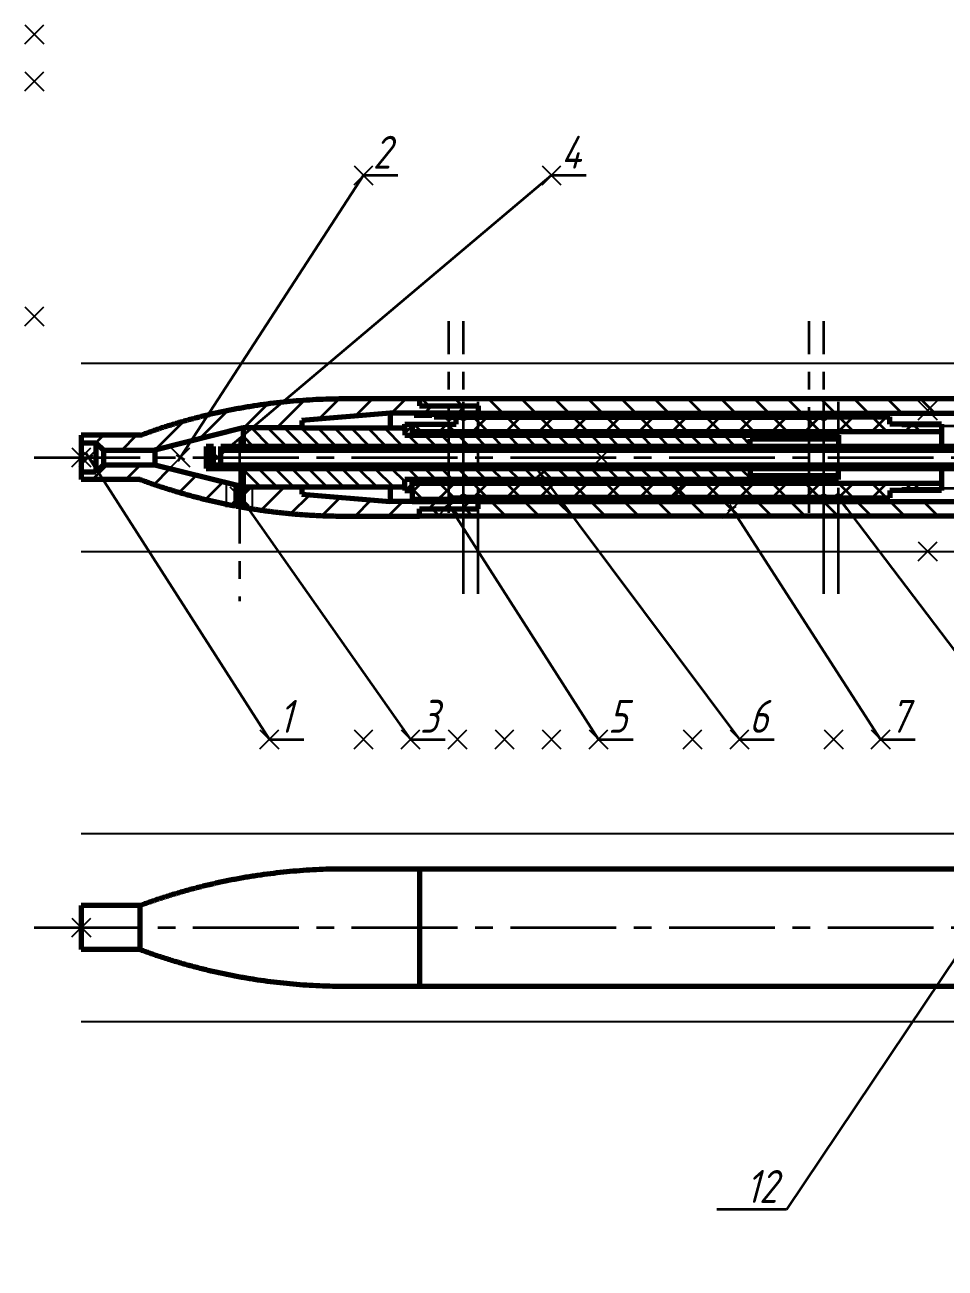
# Model space of a CAD drawing. Header units: inches. Extents: x -6 to 246, y -86 to 46.
# Drawn here: x -6 to 91.9, y -86.2 to 46 of the extents above; entities that cross this region are included whole.
import ezdxf
from ezdxf import colors
from ezdxf.entities.mleader import LeaderData, LeaderLine
from ezdxf.math import Vec2, Vec3

# ---------------------------------------------------------------- set-up
doc = ezdxf.new("R2010")
doc.units = ezdxf.units.IN
doc.header["$MEASUREMENT"] = 0
doc.header["$PDMODE"] = 3
doc.header["$PDSIZE"] = -2
doc.linetypes.add('CENTER2', pattern=[1.125, 0.75, -0.125, 0.125, -0.125])
for name, color, linetype, plot in [('Layer1', 1, 'Continuous', False), ('Layer2', 2, 'Continuous', False), ('Layer3', 3, 'Continuous', False)]:
    doc.layers.add(name, color=color, linetype=linetype, plot=plot)
doc.layers.add('Layer4', color=4, linetype='Continuous', lineweight=35)
doc.layers.add('Layer5', color=6, linetype='Continuous', lineweight=70)
doc.styles.add('3.5', font='gost.shx', dxfattribs={"oblique": 15, "height": 3.5})

# ---------------------------------------------------------------- blocks, each defined once
blk = doc.blocks.new('*U21')
at = {"layer": 'Layer4', "color": 0, "linetype": 'CENTER2', "ltscale": 15, "transparency": 16777216}
blk.add_line((-121.09, 0), (121.09, 0), dxfattribs=at)
blk = doc.blocks.new('*U22')
at = {"layer": 'Layer4', "color": 0, "linetype": 'CENTER2', "ltscale": 15, "transparency": 16777216}
blk.add_line((-125, 0), (125, 0), dxfattribs=at)
blk = doc.blocks.new('*U23')
at = {"layer": 'Layer4', "color": 0, "linetype": 'CENTER2', "ltscale": 15, "transparency": 16777216}
blk.add_line((25.13, 0), (-25.13, 0), dxfattribs=at)
blk = doc.blocks.new('*U24')
at = {"layer": 'Layer4', "color": 0, "linetype": 'CENTER2', "ltscale": 15, "transparency": 16777216}
blk.add_line((-25.13, 0), (25.13, 0), dxfattribs=at)
blk = doc.blocks.new('*U25')
at = {"layer": 'Layer4', "color": 0, "linetype": 'CENTER2', "ltscale": 15, "transparency": 16777216}
blk.add_line((0, 6.19), (0, -11.19), dxfattribs=at)
blk = doc.blocks.new('*U26')
at = {"layer": 'Layer4', "color": 0, "linetype": 'CENTER2', "ltscale": 15, "transparency": 16777216}
blk.add_line((0, -10.2), (0, 10.2), dxfattribs=at)
blk = doc.blocks.new('*U28')
at = {"layer": 'Layer4', "color": 0, "linetype": 'CENTER2', "ltscale": 15, "transparency": 16777216}
blk.add_line((0, -10.2), (0, 10.2), dxfattribs=at)
blk = doc.blocks.new('*U30')
at = {"layer": 'Layer4', "color": 0, "linetype": 'CENTER2', "ltscale": 15, "transparency": 16777216}
blk.add_line((0, -10.2), (0, 10.2), dxfattribs=at)
blk = doc.blocks.new('*U32')
at = {"layer": 'Layer4', "color": 0, "linetype": 'CENTER2', "ltscale": 15, "transparency": 16777216}
blk.add_line((0, -10.2), (0, 10.2), dxfattribs=at)
blk = doc.blocks.new('*U34')
at = {"layer": 'Layer4', "color": 0, "linetype": 'CENTER2', "ltscale": 15, "transparency": 16777216}
blk.add_line((0, -10.2), (0, 10.2), dxfattribs=at)
blk = doc.blocks.new('*U36')
at = {"layer": 'Layer4', "color": 0, "linetype": 'CENTER2', "ltscale": 15, "transparency": 16777216}
blk.add_line((0, -10.2), (0, 10.2), dxfattribs=at)
blk = doc.blocks.new('*U38')
at = {"layer": 'Layer4', "color": 0, "linetype": 'CENTER2', "ltscale": 15, "transparency": 16777216}
blk.add_line((0, -10.2), (0, 10.2), dxfattribs=at)
blk = doc.blocks.new('*U40')
at = {"layer": 'Layer4', "color": 0, "linetype": 'CENTER2', "ltscale": 15, "transparency": 16777216}
blk.add_line((0, -10.2), (0, 10.2), dxfattribs=at)
blk = doc.blocks.new('*U44')
at = {"layer": 'Layer4', "color": 0, "linetype": 'CENTER2', "ltscale": 15, "transparency": 16777216}
blk.add_line((44.17, 0), (-49.17, 0), dxfattribs=at)
blk = doc.blocks.new('*U45')
at = {"layer": 'Layer4', "color": 0, "linetype": 'CENTER2', "ltscale": 15, "transparency": 16777216}
blk.add_line((44.17, 0), (-49.17, 0), dxfattribs=at)
blk = doc.blocks.new('108_121_120_119_117_116_113_75_45__33__26_1__22__18__Drawing1__201910110942\xa0— копия__201910111819\xa0— копия 11')
at = {"layer": 'Layer4'}
for p, q in [((-1.5, 0), (0.5, 0)), ((0, 0.5), (0, -0.5))]:
    blk.add_line(p, q, dxfattribs=at)

msp = doc.modelspace()

# ---------------------------------------------------------------- hatches: boundary and pattern name
at = {"layer": 'Layer4'}
h = msp.add_hatch(dxfattribs=at)
h.set_pattern_fill('ANSI31', color=256, scale=20)
edge = h.paths.add_edge_path()
edge.add_line((32.83, 4.69), (42.21, 4.69))
edge.add_line((42.21, 4.69), (42.21, 5.47))
edge.add_line((42.21, 5.47), (35.96, 5.47))
edge.add_line((35.96, 5.47), (35.96, 6.25))
edge.add_line((35.96, 6.25), (28.14, 6.25))
edge.add_spline(control_points=[(28.14, 6.25), (16.85, 6.25), (6.25, 2.35)], knot_values=[0, 0, 0, 1, 1, 1], degree=2, periodic=0)
edge.add_line((6.25, 2.35), (0, 2.35))
edge.add_line((0, 2.35), (0, 1.56))
edge.add_line((0, 1.56), (1.56, 1.56))
edge.add_line((1.56, 1.56), (2.35, 0.78))
edge.add_line((2.35, 0.78), (7.82, 0.78))
edge.add_line((7.82, 0.78), (17.2, 3.13))
edge.add_line((17.2, 3.13), (23.45, 3.13))
edge.add_line((23.45, 3.13), (23.45, 3.91))
edge.add_line((23.45, 3.91), (32.83, 4.69))
edge = h.paths.add_edge_path()
edge.add_line((7.82, -0.78), (2.35, -0.78))
edge.add_line((2.35, -0.78), (1.56, -1.56))
edge.add_line((1.56, -1.56), (0, -1.56))
edge.add_line((0, -1.56), (0, -2.35))
edge.add_line((0, -2.35), (6.25, -2.35))
edge.add_spline(control_points=[(6.25, -2.35), (11.26, -4.19), (16.42, -5.17)], knot_values=[0, 0, 0, 0.472233, 0.472233, 0.472233], degree=2, periodic=0)
edge.add_line((16.42, -5.17), (16.42, -2.93))
edge.add_line((16.42, -2.93), (7.82, -0.78))
edge = h.paths.add_edge_path()
edge.add_line((23.45, -3.91), (23.45, -3.13))
edge.add_line((23.45, -3.13), (17.2, -3.13))
edge.add_line((17.2, -3.13), (17.2, -5.31))
edge.add_spline(control_points=[(17.2, -5.31), (22.59, -6.25), (28.14, -6.25)], knot_values=[0.50797, 0.50797, 0.50797, 1, 1, 1], degree=2, periodic=0)
edge.add_line((28.14, -6.25), (35.96, -6.25))
edge.add_line((35.96, -6.25), (35.96, -5.47))
edge.add_line((35.96, -5.47), (42.21, -5.47))
edge.add_line((42.21, -5.47), (42.21, -4.69))
edge.add_line((42.21, -4.69), (32.83, -4.69))
edge.add_line((32.83, -4.69), (23.45, -3.91))
h = msp.add_hatch(dxfattribs=at)
h.set_pattern_fill('ANSI31', color=256, scale=10, angle=90)
h.paths.add_polyline_path([(17.2, 3.13), (17.2, 1.17), (71.14, 1.17), (71.14, 1.95), (80.52, 1.95), (80.52, 2.35), (34.4, 2.35), (34.4, 3.13), (23.45, 3.13)])
h.paths.add_polyline_path([(23.45, -3.13), (34.4, -3.13), (34.4, -2.35), (80.52, -2.35), (80.52, -1.95), (71.14, -1.95), (71.14, -1.17), (17.2, -1.17), (17.2, -3.13)])
h.paths.add_polyline_path([(131.73, -2.15), (132.12, -1.76), (132.12, -1.17), (93.03, -1.17), (93.03, -1.76), (93.42, -2.15)])
h.paths.add_polyline_path([(132.12, 1.17), (132.12, 1.76), (131.73, 2.15), (93.42, 2.15), (93.03, 1.76), (93.03, 1.17)])
h.paths.add_polyline_path([(93.03, 5.47), (93.03, 4.89), (93.42, 4.5), (131.73, 4.5), (132.12, 4.89), (132.12, 5.08), (102.41, 5.08), (102.41, 5.47), (98.89, 5.47), (98.89, 5.08), (96.55, 5.08), (96.55, 5.47)])
h.paths.add_polyline_path([(93.42, -4.5), (93.03, -4.89), (93.03, -5.47), (96.55, -5.47), (96.55, -5.08), (98.89, -5.08), (98.89, -5.47), (102.41, -5.47), (102.41, -5.08), (132.12, -5.08), (132.12, -4.89), (131.73, -4.5)])
h = msp.add_hatch(dxfattribs=at)
h.set_pattern_fill('ANSI31', color=256, scale=20, angle=90)
h.paths.add_polyline_path([(93.03, 4.69), (93.03, 5.47), (102.41, 5.47), (102.41, 6.25), (35.96, 6.25), (35.96, 5.47), (42.21, 5.47), (42.21, 4.69)])
h.paths.add_polyline_path([(102.41, -6.25), (102.41, -5.47), (93.03, -5.47), (93.03, -4.69), (42.21, -4.69), (42.21, -5.47), (35.96, -5.47), (35.96, -6.25)])
h = msp.add_hatch(dxfattribs=at)
h.set_pattern_fill('ANSI37', color=256, scale=20)
h.paths.add_polyline_path([(40.85, 4.3, -1), (40.46, 4.3), (39.87, 4.3), (39.87, 3.52), (35.18, 3.52), (35.18, 2.74), (91.47, 2.74), (91.47, 3.52), (85.99, 3.52), (85.99, 4.3), (79.15, 4.3, -1), (78.76, 4.3), (77.59, 4.3, -1), (77.2, 4.3)])
h.paths.add_polyline_path([(78.76, -4.3, -1), (79.15, -4.3), (80.33, -4.3, -1), (80.72, -4.3), (85.99, -4.3), (85.99, -3.52), (91.47, -3.52), (91.47, -2.74), (35.18, -2.74), (35.18, -3.52), (35.18, -4.69), (39.09, -4.69), (39.09, -4.3), (40.46, -4.3, -1), (40.85, -4.3), (42.02, -4.3, -1), (42.41, -4.3)])
h = msp.add_hatch(dxfattribs=at)
h.set_pattern_fill('ANSI37', color=256, scale=10)
h.paths.add_polyline_path([(42.21, 4.69), (37.52, 4.69), (37.52, 4.3), (38.89, 4.3, -1), (39.28, 4.3), (39.87, 4.3), (40.46, 4.3, -1), (40.85, 4.3), (77.2, 4.3, -1), (77.59, 4.3), (78.76, 4.3, -1), (79.15, 4.3), (82.08, 4.3), (82.08, 4.69)])
h.paths.add_polyline_path([(42.41, -4.3, -1), (42.02, -4.3), (40.85, -4.3, -1), (40.46, -4.3), (39.09, -4.3), (39.09, -4.69), (42.21, -4.69), (82.08, -4.69), (82.08, -4.3), (80.72, -4.3, -1), (80.33, -4.3), (79.15, -4.3, -1), (78.76, -4.3)])
h = msp.add_hatch(dxfattribs=at)
h.set_pattern_fill('ANSI31', color=256, scale=2)
h.paths.add_polyline_path([(39.28, 4.3, 1), (38.89, 4.3, 1)])
h.paths.add_polyline_path([(40.85, 4.3, 1), (40.46, 4.3, 1)])
h.paths.add_polyline_path([(40.85, -4.3, 1), (40.46, -4.3, 1)])
h.paths.add_polyline_path([(42.41, -4.3, 1), (42.02, -4.3, 1)])
h.paths.add_polyline_path([(77.59, 4.3, 1), (77.2, 4.3, 1)])
h.paths.add_polyline_path([(79.15, 4.3, 1), (78.76, 4.3, 1)])
h.paths.add_polyline_path([(79.15, -4.3, 1), (78.76, -4.3, 1)])
h.paths.add_polyline_path([(80.72, -4.3, 1), (80.33, -4.3, 1)])
h = msp.add_hatch(dxfattribs=at)
h.set_pattern_fill('ANSI31', color=256, scale=5)
h.paths.add_polyline_path([(35.18, 3.52), (34.4, 3.52), (34.4, 3.13), (34.4, 2.35), (35.18, 2.35)])
h.paths.add_polyline_path([(34.4, -3.13), (34.4, -3.52), (35.18, -3.52), (35.18, -2.35), (34.4, -2.35)])
h = msp.add_hatch(dxfattribs=at)
h.set_pattern_fill('ANSI31', color=256, scale=10)
h.paths.add_polyline_path([(94.33, 1.03), (94.22, 1.17), (14.85, 1.17), (14.85, 0.78), (94.52, 0.78), (94.44, 0.9)])
h.paths.add_polyline_path([(95.4, -1.17), (95.37, -1.03), (95.33, -0.9), (95.3, -0.78), (13.68, -0.78), (13.68, 0.78), (14.07, 0.78), (14.07, 1.17), (13.29, 1.17), (13.29, -1.17)])

# ---------------------------------------------------------------- linework, layer by layer
at = {"layer": 'Layer1'}
for p in [(0.78, 0), (10.55, 0), (55.31, 0), (48.86, -1.76), (63.32, -3.52), (69.19, -5.47)]:
    msp.add_point(p, dxfattribs=at)
at = {"layer": 'Layer2'}
for p in [(-5, 45), (-5, 40), (30, 30), (50, 30), (-5, 15), (90, 5), (0, 0), (14.46, 0), (16.81, -4.12), (39.09, -5.08), (90, -10), (20, -30), (30, -30), (35, -30), (40, -30), (45, -30), (50, -30), (55, -30), (65, -30), (70, -30), (80, -30), (85, -30), (0, -50)]:
    msp.add_point(p, dxfattribs=at)
at = {"layer": 'Layer3'}
for p, q in [((0, 10), (232.18, 10)), ((79.15, 4.5), (38.89, 4.5)), ((38.89, 4.1), (38.89, 4.5)), ((38.89, 4.1), (79.15, 4.1)), ((39.28, 4.5), (39.28, 4.1)), ((15.42, -2.93), (15.42, -5.31)), ((18.2, -5.31), (18.2, -2.93)), ((80.72, -4.1), (40.46, -4.1)), ((40.46, -4.5), (80.72, -4.5)), ((0, -10), (232.18, -10)), ((0, -40), (240, -40)), ((0, -60), (240, -60))]:
    msp.add_line(p, q, dxfattribs=at)
at = {"layer": 'Layer5'}
for p, q in [((28.14, 6.25), (35.96, 6.25)), ((35.96, 6.25), (35.96, 5.47)), ((35.96, 6.25), (102.41, 6.25)), ((35.96, 5.47), (42.21, 5.47)), ((42.21, 5.47), (42.21, 4.69)), ((32.83, 4.69), (23.45, 3.91)), ((42.21, 4.69), (32.83, 4.69)), ((32.83, 4.69), (32.83, 3.13)), ((37.52, 4.69), (37.52, 4.3)), ((37.52, 4.3), (38.89, 4.3)), ((39.28, 4.3), (39.87, 4.3)), ((39.87, 3.52), (39.87, 4.3)), ((39.87, 4.3), (40.46, 4.3)), ((40.85, 4.3), (77.2, 4.3)), ((42.21, 4.69), (93.03, 4.69)), ((77.59, 4.3), (78.76, 4.3)), ((79.15, 4.3), (85.99, 4.3)), ((82.08, 4.69), (82.08, 4.3)), ((85.99, 3.52), (85.99, 4.3)), ((17.2, 3.13), (7.82, 0.78)), ((23.45, 3.13), (17.2, 3.13)), ((17.2, 3.13), (17.2, 1.17)), ((23.45, 3.91), (23.45, 3.13)), ((23.45, 3.13), (34.4, 3.13)), ((34.4, 3.13), (34.4, 3.52)), ((34.4, 3.52), (35.18, 3.52)), ((34.4, 3.13), (34.4, 2.35)), ((35.18, 3.52), (35.18, 2.35)), ((35.18, 3.52), (39.87, 3.52)), ((35.18, 2.74), (91.47, 2.74)), ((91.47, 3.52), (85.99, 3.52)), ((91.47, 3.52), (91.47, 1.17)), ((6.25, 2.35), (0, 2.35)), ((0, 2.35), (0, -2.35)), ((0, 1.56), (1.56, 1.56)), ((1.56, 1.56), (1.56, -1.56)), ((1.56, 1.56), (2.35, 0.78)), ((34.4, 2.35), (80.52, 2.35)), ((80.52, 1.95), (71.14, 1.95)), ((71.14, 1.17), (71.14, 1.95)), ((80.52, 2.35), (80.52, 1.17)), ((2.35, 0.78), (7.82, 0.78)), ((2.35, 0.78), (2.35, -0.78)), ((7.82, 0.78), (7.82, -0.78)), ((14.07, 1.17), (13.29, 1.17)), ((13.29, 1.17), (13.29, -1.17)), ((13.68, -0.78), (13.68, 0.78)), ((13.68, 0.78), (14.07, 0.78)), ((14.07, -0.78), (14.07, 1.17)), ((157.92, 1.17), (14.85, 1.17)), ((14.85, -0.78), (14.85, 1.17)), ((14.85, 0.78), (94.52, 0.78)), ((1.56, -1.56), (2.35, -0.78)), ((2.35, -0.78), (7.82, -0.78)), ((7.82, -0.78), (16.42, -2.93)), ((13.29, -1.17), (157.92, -1.17)), ((13.68, -0.78), (95.3, -0.78)), ((17.2, -1.17), (17.2, -3.13)), ((71.14, -1.17), (71.14, -1.95)), ((80.52, -2.35), (80.52, -1.17)), ((91.47, -1.17), (91.47, -3.52)), ((1.56, -1.56), (0, -1.56)), ((6.25, -2.35), (0, -2.35)), ((34.4, -3.13), (34.4, -2.35)), ((80.52, -2.35), (34.4, -2.35)), ((35.18, -3.52), (35.18, -2.35)), ((80.52, -1.95), (71.14, -1.95)), ((16.42, -2.93), (16.42, -5.17)), ((17.2, -3.13), (23.45, -3.13)), ((17.2, -3.13), (17.2, -5.31)), ((23.45, -3.13), (23.45, -3.91)), ((23.45, -3.13), (34.4, -3.13)), ((23.45, -3.91), (32.83, -4.69)), ((32.83, -3.13), (32.83, -4.69)), ((34.4, -3.13), (34.4, -3.52)), ((34.4, -3.52), (35.18, -3.52)), ((35.18, -2.74), (91.47, -2.74)), ((35.18, -3.52), (35.18, -4.69)), ((91.47, -3.52), (85.99, -3.52)), ((85.99, -3.52), (85.99, -4.3)), ((42.21, -4.69), (32.83, -4.69)), ((35.18, -4.69), (39.09, -4.69)), ((39.09, -4.69), (39.09, -4.3)), ((39.09, -4.3), (40.46, -4.3)), ((40.85, -4.3), (42.02, -4.3)), ((42.21, -4.69), (93.03, -4.69)), ((42.21, -5.47), (42.21, -4.69)), ((42.41, -4.3), (78.76, -4.3)), ((79.15, -4.3), (80.33, -4.3)), ((80.72, -4.3), (85.99, -4.3)), ((82.08, -4.3), (82.08, -4.69)), ((28.14, -6.25), (35.96, -6.25)), ((35.96, -6.25), (35.96, -5.47)), ((35.96, -5.47), (42.21, -5.47)), ((102.41, -6.25), (35.96, -6.25)), ((28.14, -43.75), (35.96, -43.75)), ((35.96, -43.75), (102.41, -43.75)), ((35.96, -43.75), (35.96, -56.25)), ((6.25, -47.65), (0, -47.65)), ((0, -47.65), (0, -52.35)), ((6.25, -52.35), (6.25, -47.65)), ((6.25, -52.35), (0, -52.35)), ((28.14, -56.25), (35.96, -56.25)), ((35.96, -56.25), (102.41, -56.25))]:
    msp.add_line(p, q, dxfattribs=at)
for centre in [(39.09, 4.3), (40.65, 4.3), (77.39, 4.3), (78.96, 4.3), (40.65, -4.3), (42.21, -4.3), (78.96, -4.3), (80.52, -4.3)]:
    msp.add_circle(centre, 0.195, dxfattribs=at)
for points in [[(6.25, 2.35), (16.85, 6.25), (28.14, 6.25)], [(6.25, -2.35), (11.26, -4.19), (16.42, -5.17)], [(16.42, -2.93), (16.81, -3), (17.2, -3.13)], [(16.42, -5.17), (16.81, -5.22), (17.2, -5.31)], [(17.2, -5.31), (22.59, -6.25), (28.14, -6.25)], [(6.25, -47.65), (16.85, -43.75), (28.14, -43.75)], [(6.25, -52.35), (16.85, -56.25), (28.14, -56.25)]]:
    msp.add_open_spline(points, degree=2, dxfattribs=at)

# ---------------------------------------------------------------- block references
at = {"layer": 'Layer4', "linetype": 'CENTER2', "ltscale": 15}
for name, p in [('*U26', (39.09, 4.3)), ('*U28', (40.65, 4.3)), ('*U34', (77.39, 4.3)), ('*U36', (78.96, 4.3)), ('*U30', (40.65, -4.3)), ('*U32', (42.21, -4.3)), ('*U38', (78.96, -4.3)), ('*U40', (80.52, -4.3)), ('*U23', (59.02, 4.3)), ('*U45', (136.42, 3.32)), ('*U25', (16.81, -4.12)), ('*U21', (116.09, 0)), ('*U44', (136.42, -3.32)), ('*U24', (60.59, -4.3)), ('*U22', (120, -50))]:
    msp.add_blockref(name, p, dxfattribs=at)

# ---------------------------------------------------------------- leaders
at = {"layer": 'Layer4'}
ml = msp.add_multileader_mtext('Standard', dxfattribs=at)
ml.set_content('2', color=256, style='3.5')
ml.set_leader_properties(color=256, linetype='ByLayer', lineweight=-1)
ml.set_arrow_properties(name='108_121_120_119_117_116_113_75_45__33__26_1__22__18__Drawing1__201910110942\xa0— копия__201910111819\xa0— копия 11')
ml.build(insert=Vec2(0, 0))
ml.multileader.update_dxf_attribs({"has_dogleg": 0, "text_left_attachment_type": 6, "text_right_attachment_type": 6, "dogleg_length": 0, "arrow_head_size": 1})
ctx = ml.context
ctx.base_point, ctx.char_height, ctx.arrow_head_size, ctx.landing_gap_size, ctx.plane_origin = Vec3(30, 30), 3.5, 1, 1, Vec3(10.55, 0)
ctx.left_attachment, ctx.right_attachment = 6, 6
notes = []
notes.append((ctx, [(0, (1, 1, 0), (30, 30), (1, 0), 0, [(0, [(10.55, 0)], 0, [])])]))
ctx.mtext.insert, ctx.mtext.flow_direction = Vec3(31, 34.2), 5
ml = msp.add_multileader_mtext('Standard', dxfattribs=at)
ml.set_content('4', color=256, style='3.5')
ml.set_leader_properties(color=256, linetype='ByLayer', lineweight=-1)
ml.set_arrow_properties(name='108_121_120_119_117_116_113_75_45__33__26_1__22__18__Drawing1__201910110942\xa0— копия__201910111819\xa0— копия 11')
ml.build(insert=Vec2(0, 0))
ml.multileader.update_dxf_attribs({"has_dogleg": 0, "text_left_attachment_type": 6, "text_right_attachment_type": 6, "dogleg_length": 0, "arrow_head_size": 1})
ctx = ml.context
ctx.base_point, ctx.char_height, ctx.arrow_head_size, ctx.landing_gap_size, ctx.plane_origin = Vec3(50, 30), 3.5, 1, 1, Vec3(14.46, 1.17)
ctx.left_attachment, ctx.right_attachment = 6, 6
notes.append((ctx, [(0, (1, 1, 0), (50, 30), (1, 0), 0, [(0, [(14.46, 0)], 0, [])])]))
ctx.mtext.insert, ctx.mtext.flow_direction = Vec3(51, 34.2), 5
ml = msp.add_multileader_mtext('Standard', dxfattribs=at)
ml.set_content('1', color=256, style='3.5')
ml.set_leader_properties(color=256, linetype='ByLayer', lineweight=-1)
ml.set_arrow_properties(name='108_121_120_119_117_116_113_75_45__33__26_1__22__18__Drawing1__201910110942\xa0— копия__201910111819\xa0— копия 11')
ml.build(insert=Vec2(0, 0))
ml.multileader.update_dxf_attribs({"has_dogleg": 0, "text_left_attachment_type": 6, "text_right_attachment_type": 6, "dogleg_length": 0, "arrow_head_size": 1})
ctx = ml.context
ctx.base_point, ctx.char_height, ctx.arrow_head_size, ctx.landing_gap_size, ctx.plane_origin = Vec3(20, -30), 3.5, 1, 1, Vec3(0.78, 0)
ctx.left_attachment, ctx.right_attachment = 6, 6
notes.append((ctx, [(0, (1, 1, 0), (20, -30), (1, 0), 0, [(0, [(0.78, 0)], 0, [])])]))
ctx.mtext.insert, ctx.mtext.flow_direction = Vec3(21, -25.8), 5
ml = msp.add_multileader_mtext('Standard', dxfattribs=at)
ml.set_content('6', color=256, style='3.5')
ml.set_leader_properties(color=256, linetype='ByLayer', lineweight=-1)
ml.set_arrow_properties(name='108_121_120_119_117_116_113_75_45__33__26_1__22__18__Drawing1__201910110942\xa0— копия__201910111819\xa0— копия 11')
ml.build(insert=Vec2(0, 0))
ml.multileader.update_dxf_attribs({"has_dogleg": 0, "text_left_attachment_type": 6, "text_right_attachment_type": 6, "dogleg_length": 0, "arrow_head_size": 1})
ctx = ml.context
ctx.base_point, ctx.char_height, ctx.arrow_head_size, ctx.landing_gap_size, ctx.plane_origin = Vec3(70, -30), 3.5, 1, 1, Vec3(48.86, -1.76)
ctx.left_attachment, ctx.right_attachment = 6, 6
notes.append((ctx, [(0, (1, 1, 0), (70, -30), (1, 0), 0, [(0, [(48.86, -1.76)], 0, [])])]))
ctx.mtext.insert, ctx.mtext.flow_direction = Vec3(71, -25.8), 5
ml = msp.add_multileader_mtext('Standard', dxfattribs=at)
ml.set_content('3', color=256, style='3.5')
ml.set_leader_properties(color=256, linetype='ByLayer', lineweight=-1)
ml.set_arrow_properties(name='108_121_120_119_117_116_113_75_45__33__26_1__22__18__Drawing1__201910110942\xa0— копия__201910111819\xa0— копия 11')
ml.build(insert=Vec2(0, 0))
ml.multileader.update_dxf_attribs({"has_dogleg": 0, "text_left_attachment_type": 6, "text_right_attachment_type": 6, "dogleg_length": 0, "arrow_head_size": 1})
ctx = ml.context
ctx.base_point, ctx.char_height, ctx.arrow_head_size, ctx.landing_gap_size, ctx.plane_origin = Vec3(35, -30), 3.5, 1, 1, Vec3(16.81, -5.23)
ctx.left_attachment, ctx.right_attachment = 6, 6
notes.append((ctx, [(0, (1, 1, 0), (35, -30), (1, 0), 0, [(0, [(16.81, -4.12)], 0, [])])]))
ctx.mtext.insert, ctx.mtext.flow_direction = Vec3(36, -25.8), 5
ml = msp.add_multileader_mtext('Standard', dxfattribs=at)
ml.set_content('8', color=256, style='3.5')
ml.set_leader_properties(color=256, linetype='ByLayer', lineweight=-1)
ml.set_arrow_properties(name='108_121_120_119_117_116_113_75_45__33__26_1__22__18__Drawing1__201910110942\xa0— копия__201910111819\xa0— копия 11')
ml.build(insert=Vec2(0, 0))
ml.multileader.update_dxf_attribs({"has_dogleg": 0, "text_left_attachment_type": 6, "text_right_attachment_type": 6, "dogleg_length": 0, "arrow_head_size": 1})
ctx = ml.context
ctx.base_point, ctx.char_height, ctx.arrow_head_size, ctx.landing_gap_size, ctx.plane_origin = Vec3(100, -30), 3.5, 1, 1, Vec3(80.52, -4.3)
ctx.left_attachment, ctx.right_attachment = 6, 6
notes.append((ctx, [(0, (1, 1, 0), (100, -30), (1, 0), 0, [(0, [(80.52, -4.3)], 0, [])])]))
ctx.mtext.insert, ctx.mtext.flow_direction = Vec3(101, -25.8), 5
ml = msp.add_multileader_mtext('Standard', dxfattribs=at)
ml.set_content('5', color=256, style='3.5')
ml.set_leader_properties(color=256, linetype='ByLayer', lineweight=-1)
ml.set_arrow_properties(name='108_121_120_119_117_116_113_75_45__33__26_1__22__18__Drawing1__201910110942\xa0— копия__201910111819\xa0— копия 11')
ml.build(insert=Vec2(0, 0))
ml.multileader.update_dxf_attribs({"has_dogleg": 0, "text_left_attachment_type": 6, "text_right_attachment_type": 6, "dogleg_length": 0, "arrow_head_size": 1})
ctx = ml.context
ctx.base_point, ctx.char_height, ctx.arrow_head_size, ctx.landing_gap_size, ctx.plane_origin = Vec3(55, -30), 3.5, 1, 1, Vec3(39.09, -5.08)
ctx.left_attachment, ctx.right_attachment = 6, 6
notes.append((ctx, [(0, (1, 1, 0), (55, -30), (1, 0), 0, [(0, [(39.09, -5.08)], 0, [])])]))
ctx.mtext.insert, ctx.mtext.flow_direction = Vec3(56, -25.8), 5
ml = msp.add_multileader_mtext('Standard', dxfattribs=at)
ml.set_content('7', color=256, style='3.5')
ml.set_leader_properties(color=256, linetype='ByLayer', lineweight=-1)
ml.set_arrow_properties(name='108_121_120_119_117_116_113_75_45__33__26_1__22__18__Drawing1__201910110942\xa0— копия__201910111819\xa0— копия 11')
ml.build(insert=Vec2(0, 0))
ml.multileader.update_dxf_attribs({"has_dogleg": 0, "text_left_attachment_type": 6, "text_right_attachment_type": 6, "dogleg_length": 0, "arrow_head_size": 1})
ctx = ml.context
ctx.base_point, ctx.char_height, ctx.arrow_head_size, ctx.landing_gap_size, ctx.plane_origin = Vec3(85, -30), 3.5, 1, 1, Vec3(69.19, -5.47)
ctx.left_attachment, ctx.right_attachment = 6, 6
notes.append((ctx, [(0, (1, 1, 0), (85, -30), (1, 0), 0, [(0, [(69.19, -5.47)], 0, [])])]))
ctx.mtext.insert, ctx.mtext.flow_direction = Vec3(86, -25.8), 5
ml = msp.add_multileader_mtext('Standard', dxfattribs=at)
ml.set_content(' 12', color=256, style='3.5')
ml.set_leader_properties(color=256, linetype='ByLayer', lineweight=-1)
ml.set_arrow_properties(name='108_121_120_119_117_116_113_75_45__33__26_1__22__18__Drawing1__201910110942\xa0— копия__201910111819\xa0— копия 11')
ml.build(insert=Vec2(0, 0))
ml.multileader.update_dxf_attribs({"has_dogleg": 0, "text_left_attachment_type": 6, "text_right_attachment_type": 6, "dogleg_length": 0, "arrow_head_size": 1})
ctx = ml.context
ctx.base_point, ctx.char_height, ctx.arrow_head_size, ctx.landing_gap_size, ctx.plane_origin = Vec3(66.59, -80), 3.5, 1, 1, Vec3(97.72, -46.09)
ctx.left_attachment, ctx.right_attachment, ctx.text_align_type = 6, 6, 2
notes.append((ctx, [(0, (1, 1, 0), (75, -80), (-1, 0), 0, [(0, [(97.72, -46.09)], 0, [])])]))
ctx.mtext.insert, ctx.mtext.alignment, ctx.mtext.flow_direction = Vec3(74, -75.8), 3, 5
for ctx, leaders in notes:
    for number, flags, end, landing, length, lines in leaders:
        leader = LeaderData()
        leader.index, (leader.has_last_leader_line, leader.has_dogleg_vector, leader.attachment_direction) = number, flags
        leader.last_leader_point, leader.dogleg_vector, leader.dogleg_length = Vec3(end), Vec3(landing), length
        for number, points, colour, breaks in lines:
            line = LeaderLine()
            line.index, line.vertices, line.color, line.breaks = number, Vec3.list(points), colors.encode_raw_color(colour), breaks
            leader.lines.append(line)
        ctx.leaders.append(leader)

doc.saveas('drawing.dxf')
